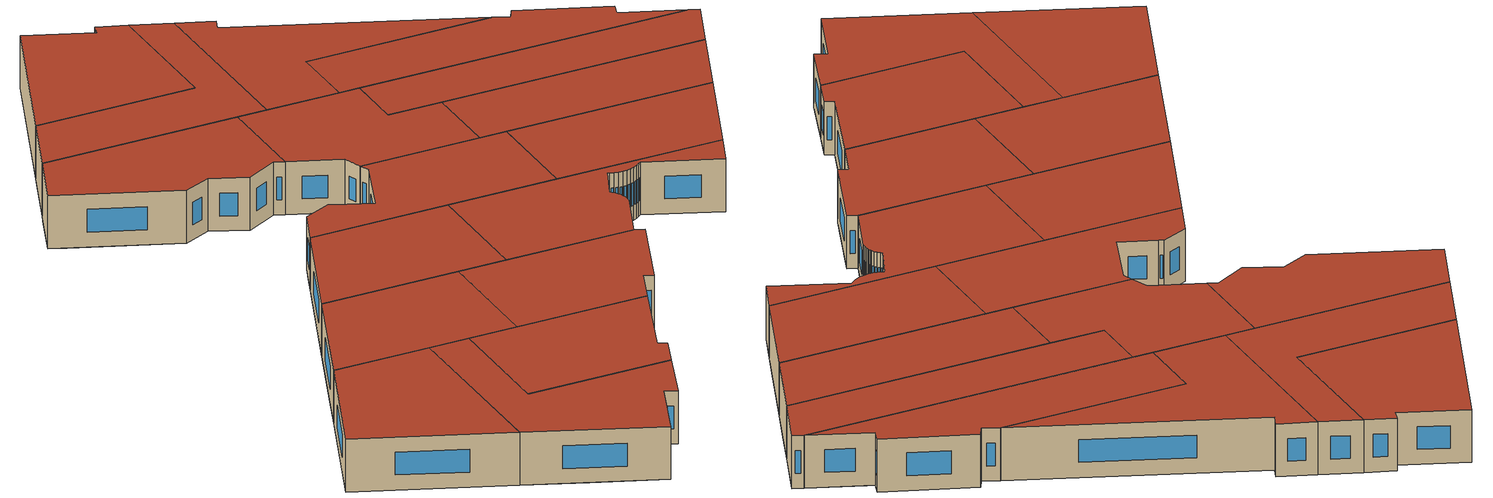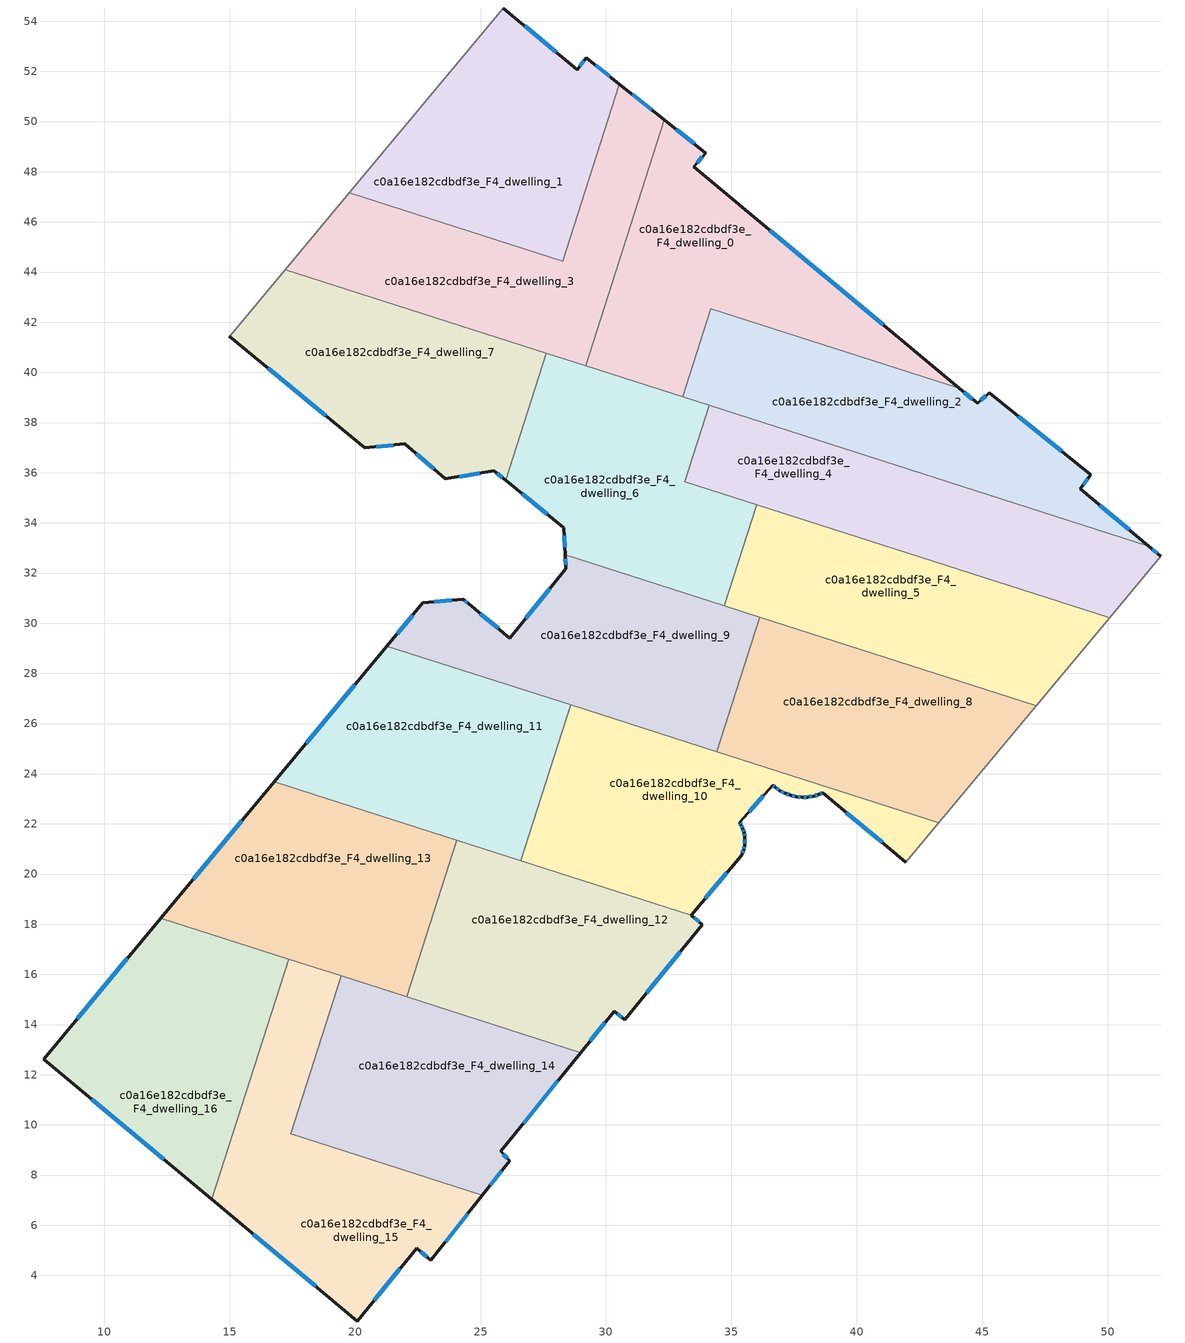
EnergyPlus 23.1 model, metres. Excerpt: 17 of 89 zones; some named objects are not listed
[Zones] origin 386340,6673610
c0a16e182cdbdf3e_F4_dwelling_0
 floor to c0a16e182cdbdf3e_F3_dwelling_0 (EU_floor_Construction): 33.98,48.74 33.51,48.2 42.38,40.8 30.38,43.98 32.33,50.07 z12
 floor to c0a16e182cdbdf3e_F3_dwelling_3 (EU_floor_Construction): 32.92,43.31 31.96,39.67 29.23,40.39 30.38,43.98 z12
 floor to c0a16e182cdbdf3e_F3_dwelling_2 (EU_floor_Construction): 42.38,40.8 44.08,39.38 34.19,42.54 33.06,39.02 32.73,39.13 33.78,43.08 z12
 floor to c0a16e182cdbdf3e_F3_dwelling_5 (EU_floor_Construction): 33.78,43.08 32.73,39.13 29.19,40.26 29.23,40.39 31.96,39.67 32.92,43.31 z12
 wall outside (EU_wall_Construction): 44.08,39.38 33.51,48.2 33.98,48.74 32.33,50.07 z12:15
 wall to c0a16e182cdbdf3e_F4_dwelling_2 (EU_wall_Construction): 33.06,39.02 34.19,42.54 44.08,39.38 z12:15
 wall to c0a16e182cdbdf3e_F4_dwelling_3 (EU_wall_Construction): 32.33,50.07 29.19,40.26 z12:15
 wall to c0a16e182cdbdf3e_F4_dwelling_6 (EU_wall_Construction): 29.19,40.26 33.06,39.02 z12:15
 window (EU_Window_Construction): 41.06,41.9 36.53,45.67 / 33.51,49.12 32.8,49.69 / 33.64,48.35 33.85,48.59 z12.86:14.14
 roof outside (EU_roof_Construction): 44.08,39.38 33.51,48.2 33.98,48.74 32.33,50.07 29.19,40.26 33.06,39.02 34.19,42.54 z15
c0a16e182cdbdf3e_F4_dwelling_1
 floor to c0a16e182cdbdf3e_F3_dwelling_1 (EU_floor_Construction): 29.21,52.55 29.88,52.02 27.92,44.63 26.41,45.03 19.77,47.16 25.91,54.53 28.86,52.07 z12
 floor to c0a16e182cdbdf3e_F3_dwelling_3 (EU_floor_Construction): 28.31,44.53 28.28,44.43 26.41,45.03 z12
 floor to c0a16e182cdbdf3e_F3_dwelling_0 (EU_floor_Construction): 30.54,51.5 28.31,44.53 27.92,44.63 29.88,52.02 z12
 wall outside (EU_wall_Construction): 30.54,51.5 29.21,52.55 28.86,52.07 25.91,54.53 z12:15
 wall to c0a16e182cdbdf3e_F4_dwelling_3 (EU_wall_Construction): 19.77,47.16 28.28,44.43 30.54,51.5 z12:15
 wall adiabatic (EU_wall_Construction): 25.91,54.53 19.77,47.16 z12:15
 window (EU_Window_Construction): 28.02,52.77 26.76,53.82 / 29.11,52.41 28.96,52.21 / 30.16,51.8 29.59,52.25 z12.86:14.14
 roof outside (EU_roof_Construction): 28.28,44.43 30.54,51.5 29.21,52.55 28.86,52.07 25.91,54.53 19.77,47.16 z15
c0a16e182cdbdf3e_F4_dwelling_10
 floor to c0a16e182cdbdf3e_F3_dwelling_10 (EU_floor_Construction): 43.26,22.05 41.95,20.47 38.65,23.24 38.5,23.17 38.28,23.11 38.05,23.07 37.89,23.06 37.82,23.06 37.6,23.08 37.58,23.08 37.36,23.13 37.14,23.21 36.94,23.32 36.75,23.46 36.65,23.54 35.33,22.06 35.38,21.97 35.46,21.81 35.51,21.64 35.53,21.48 35.54,21.4 35.54,21.3 35.53,21.21 35.52,21.13 35.48,20.97 35.42,20.8 35.39,20.73 35.27,20.59 29.11,22.22 30.18,26.24 z12
 floor to c0a16e182cdbdf3e_F3_dwelling_12 (EU_floor_Construction): 35.27,20.59 33.4,18.36 26.61,20.53 27.3,22.7 z12
 floor to c0a16e182cdbdf3e_F3_dwelling_11 (EU_floor_Construction): 30.18,26.24 29.11,22.22 27.3,22.7 28.6,26.74 z12
 wall outside (EU_wall_Construction): 33.4,18.35 35.39,20.73 35.42,20.8 35.48,20.97 35.52,21.13 35.53,21.21 35.54,21.3 35.54,21.4 35.53,21.48 35.51,21.64 35.46,21.81 35.38,21.97 35.33,22.06 36.65,23.54 36.75,23.46 36.94,23.32 37.14,23.21 37.36,23.13 37.58,23.08 37.6,23.08 37.82,23.06 38.05,23.07 38.28,23.11 38.5,23.17 38.65,23.24 41.95,20.47 z12:15
 wall to c0a16e182cdbdf3e_F4_dwelling_11 (EU_wall_Construction): 28.6,26.74 26.61,20.53 z12:15
 wall adiabatic (EU_wall_Construction): 41.95,20.47 43.26,22.05 z12:15
 wall to c0a16e182cdbdf3e_F4_dwelling_12 (EU_wall_Construction): 26.61,20.53 33.4,18.35 z12:15
 wall to c0a16e182cdbdf3e_F4_dwelling_8 (EU_wall_Construction): 43.26,22.05 34.42,24.88 z12:15
 wall to c0a16e182cdbdf3e_F4_dwelling_9 (EU_wall_Construction): 34.42,24.88 28.6,26.74 z12:15
 window (EU_Window_Construction): 39.59,22.45 41.01,21.26 / 38.54,23.19 38.6,23.22 / 38.34,23.12 38.43,23.15 / 38.11,23.08 38.21,23.09 / 37.88,23.06 37.98,23.06 / 37.66,23.07 37.75,23.06 / 37.42,23.12 37.52,23.1 / 37.2,23.19 37.3,23.16 / 36.99,23.29 37.08,23.25 / 36.8,23.42 36.88,23.36 / 36.68,23.52 36.72,23.48 / 35.71,22.48 36.27,23.12 / 35.37,21.99 35.35,22.03 / 35.43,21.85 35.4,21.92 / 35.49,21.69 35.47,21.76 / 35.53,21.52 35.51,21.6 / 35.54,21.33 35.54,21.37 / 35.53,21.24 35.54,21.28 / 35.5,21.01 35.51,21.09 / 35.44,20.85 35.47,20.92 / 33.97,19.03 34.82,20.05 z12.86:14.14
 roof outside (EU_roof_Construction): 41.95,20.47 43.26,22.05 28.6,26.74 26.61,20.53 33.4,18.35 35.39,20.73 35.42,20.8 35.48,20.97 35.52,21.13 35.53,21.21 35.54,21.3 35.54,21.4 35.53,21.48 35.51,21.64 35.46,21.81 35.38,21.97 35.33,22.06 36.65,23.54 36.75,23.46 36.94,23.32 37.14,23.21 37.36,23.13 37.58,23.08 37.6,23.08 37.82,23.06 38.05,23.07 38.28,23.11 38.5,23.17 38.65,23.24 z15
c0a16e182cdbdf3e_F4_dwelling_11
 floor to c0a16e182cdbdf3e_F3_dwelling_11 (EU_floor_Construction): 28.6,26.74 27.3,22.7 18.01,25.16 21.27,29.09 z12
 floor to c0a16e182cdbdf3e_F3_dwelling_13 (EU_floor_Construction): 25.44,23.19 24.88,21.08 16.77,23.68 18.01,25.16 z12
 floor to c0a16e182cdbdf3e_F3_dwelling_12 (EU_floor_Construction): 27.3,22.7 26.61,20.53 24.88,21.08 25.44,23.19 z12
 wall outside (EU_wall_Construction): 21.27,29.09 16.77,23.68 z12:15
 wall to c0a16e182cdbdf3e_F4_dwelling_9 (EU_wall_Construction): 28.6,26.74 21.27,29.09 z12:15
 wall to c0a16e182cdbdf3e_F4_dwelling_13 (EU_wall_Construction): 16.77,23.68 24.05,21.35 z12:15
 wall to c0a16e182cdbdf3e_F4_dwelling_12 (EU_wall_Construction): 24.05,21.35 26.61,20.53 z12:15
 window (EU_Window_Construction): 19.98,27.54 18.06,25.22 z12.86:14.14
 roof outside (EU_roof_Construction): 26.61,20.53 28.6,26.74 21.27,29.09 16.77,23.68 z15
c0a16e182cdbdf3e_F4_dwelling_12
 floor to c0a16e182cdbdf3e_F3_dwelling_12 (EU_floor_Construction): 33.4,18.35 33.84,17.99 31.61,15.25 23.88,17.3 24.88,21.08 z12
 floor to c0a16e182cdbdf3e_F3_dwelling_14 (EU_floor_Construction): 31.61,15.25 30.75,14.19 30.33,14.54 28.99,12.88 22.06,15.1 22.85,17.57 z12
 floor to c0a16e182cdbdf3e_F3_dwelling_13 (EU_floor_Construction): 24.88,21.08 23.88,17.3 22.85,17.57 24.05,21.35 z12
 wall outside (EU_wall_Construction): 28.99,12.88 30.33,14.54 30.75,14.19 33.84,17.99 33.4,18.35 z12:15
 wall to c0a16e182cdbdf3e_F4_dwelling_13 (EU_wall_Construction): 24.05,21.35 22.05,15.1 z12:15
 wall to c0a16e182cdbdf3e_F4_dwelling_14 (EU_wall_Construction): 22.05,15.1 28.99,12.88 z12:15
 window (EU_Window_Construction): 33.72,18.09 33.53,18.25 / 31.63,15.28 32.96,16.9 / 30.45,14.44 30.63,14.29 / 29.37,13.36 29.95,14.06 z12.86:14.14
 roof outside (EU_roof_Construction): 30.75,14.19 33.84,17.99 33.4,18.35 24.05,21.35 22.05,15.1 28.99,12.88 30.33,14.54 z15
c0a16e182cdbdf3e_F4_dwelling_13
 floor adiabatic (EU_floor_Construction): 24.05,21.35 22.85,17.57 13.71,19.99 16.77,23.68 z12
 floor to c0a16e182cdbdf3e_F3_dwelling_15 (EU_floor_Construction): 21.07,18.04 20.43,15.62 12.25,18.24 13.71,19.99 z12
 floor to c0a16e182cdbdf3e_F3_dwelling_14 (EU_floor_Construction): 22.85,17.57 22.06,15.1 20.43,15.62 21.07,18.04 z12
 wall outside (EU_wall_Construction): 16.77,23.68 12.25,18.24 z12:15
 wall to c0a16e182cdbdf3e_F4_dwelling_16 (EU_wall_Construction): 12.25,18.24 17.35,16.61 z12:15
 wall to c0a16e182cdbdf3e_F4_dwelling_15 (EU_wall_Construction): 17.35,16.61 19.45,15.94 z12:15
 wall to c0a16e182cdbdf3e_F4_dwelling_14 (EU_wall_Construction): 19.45,15.94 22.06,15.1 z12:15
 window (EU_Window_Construction): 15.48,22.12 13.54,19.79 z12.86:14.14
 roof outside (EU_roof_Construction): 22.05,15.1 24.05,21.35 16.77,23.68 12.25,18.24 z15
c0a16e182cdbdf3e_F4_dwelling_14
 floor to c0a16e182cdbdf3e_F3_dwelling_14 (EU_floor_Construction): 28.99,12.88 26.8,10.17 19.49,12.1 20.43,15.62 z12
 floor to c0a16e182cdbdf3e_F3_dwelling_16 (EU_floor_Construction): 26.8,10.17 25.81,8.95 26.16,8.57 25.07,7.19 18.2,9.39 18.96,12.25 z12
 floor to c0a16e182cdbdf3e_F3_dwelling_15 (EU_floor_Construction): 20.43,15.62 19.49,12.1 18.32,12.42 19.45,15.94 z12
 floor to c0a16e182cdbdf3e_F3_dwelling_17 (EU_floor_Construction): 18.96,12.25 18.2,9.39 17.43,9.64 18.32,12.42 z12
 wall outside (EU_wall_Construction): 25.07,7.19 26.16,8.57 25.81,8.95 28.99,12.88 z12:15
 wall to c0a16e182cdbdf3e_F4_dwelling_15 (EU_wall_Construction): 19.45,15.94 17.43,9.64 25.07,7.19 z12:15
 window (EU_Window_Construction): 26.72,10.07 28.08,11.76 / 26.06,8.68 25.91,8.84 / 25.38,7.59 25.85,8.17 z12.86:14.14
 roof outside (EU_roof_Construction): 26.16,8.57 25.81,8.95 28.99,12.88 19.45,15.94 17.43,9.64 25.07,7.19 z15
c0a16e182cdbdf3e_F4_dwelling_15
 floor to c0a16e182cdbdf3e_F3_dwelling_16 (EU_floor_Construction): 25.07,7.19 23.02,4.61 22.46,5.08 20.09,2.18 16.98,4.78 18.2,9.39 z12
 floor to c0a16e182cdbdf3e_F3_dwelling_15 (EU_floor_Construction): 19.45,15.94 18.32,12.42 16.18,12.98 17.34,16.61 z12
 floor to c0a16e182cdbdf3e_F3_dwelling_17 (EU_floor_Construction): 18.32,12.42 17.43,9.64 18.2,9.39 16.98,4.78 14.28,7.03 16.18,12.98 z12
 wall outside (EU_wall_Construction): 14.28,7.03 20.09,2.18 22.46,5.08 23.02,4.61 25.07,7.19 z12:15
 wall to c0a16e182cdbdf3e_F4_dwelling_16 (EU_wall_Construction): 17.34,16.61 14.28,7.03 z12:15
 window (EU_Window_Construction): 23.6,5.35 24.48,6.46 / 22.62,4.95 22.86,4.75 / 20.77,3.01 21.78,4.25 / 15.94,5.64 18.43,3.57 z12.86:14.14
 roof outside (EU_roof_Construction): 23.02,4.61 25.07,7.19 17.43,9.64 19.45,15.94 17.34,16.61 14.28,7.03 20.09,2.18 22.46,5.08 z15
c0a16e182cdbdf3e_F4_dwelling_16
 floor to c0a16e182cdbdf3e_F3_dwelling_15 (EU_floor_Construction): 17.34,16.61 16.18,12.98 9.38,14.79 12.25,18.24 z12
 floor to c0a16e182cdbdf3e_F3_dwelling_17 (EU_floor_Construction): 16.18,12.98 14.28,7.03 7.58,12.62 9.38,14.79 z12
 wall outside (EU_wall_Construction): 12.25,18.24 7.58,12.62 14.28,7.03 z12:15
 window (EU_Window_Construction): 9.49,11.02 12.36,8.63 / 10.92,16.63 8.91,14.22 z12.86:14.14
 roof outside (EU_roof_Construction): 14.28,7.03 17.34,16.61 12.25,18.24 7.58,12.62 z15
c0a16e182cdbdf3e_F4_dwelling_2
 floor to c0a16e182cdbdf3e_F3_dwelling_2 (EU_floor_Construction): 45.28,39.19 49.33,35.91 48.9,35.36 49.22,35.09 33.87,39.16 33.78,38.79 33.06,39.02 34.19,42.54 44.08,39.38 44.82,38.76 z12
 floor to c0a16e182cdbdf3e_F3_dwelling_4 (EU_floor_Construction): 49.22,35.09 51.64,33.07 35.43,38.26 35.55,38.71 z12
 floor to c0a16e182cdbdf3e_F3_dwelling_7 (EU_floor_Construction): 35.55,38.71 35.43,38.26 33.78,38.79 33.87,39.16 z12
 wall outside (EU_wall_Construction): 51.64,33.07 48.9,35.36 49.33,35.91 45.28,39.19 44.82,38.76 44.08,39.38 z12:15
 wall to c0a16e182cdbdf3e_F4_dwelling_4 (EU_wall_Construction): 34.12,38.68 51.64,33.07 z12:15
 wall to c0a16e182cdbdf3e_F4_dwelling_6 (EU_wall_Construction): 33.06,39.02 34.12,38.68 z12:15
 window (EU_Window_Construction): 48.17,36.85 46.43,38.25 / 49.02,35.52 49.2,35.75 / 50.86,33.72 49.68,34.7 / 44.61,38.94 44.29,39.2 / 45.15,39.07 44.95,38.88 z12.86:14.14
 roof outside (EU_roof_Construction): 51.64,33.07 48.9,35.36 49.33,35.91 45.28,39.19 44.82,38.76 44.08,39.38 34.19,42.54 33.06,39.02 z15
c0a16e182cdbdf3e_F4_dwelling_3
 floor to c0a16e182cdbdf3e_F3_dwelling_3 (EU_floor_Construction): 30.38,43.98 29.23,40.39 26.59,41.09 17.21,44.09 19.52,46.86 26.41,45.03 28.28,44.43 28.31,44.53 z12
 floor to c0a16e182cdbdf3e_F3_dwelling_0 (EU_floor_Construction): 32.33,50.07 30.38,43.98 28.31,44.53 30.54,51.5 z12
 floor to c0a16e182cdbdf3e_F3_dwelling_1 (EU_floor_Construction): 26.41,45.03 19.52,46.86 19.77,47.16 z12
 floor to c0a16e182cdbdf3e_F3_dwelling_5 (EU_floor_Construction): 29.23,40.39 29.19,40.26 26.6,41.09 z12
 wall outside (EU_wall_Construction): 32.33,50.07 30.54,51.5 z12:15
 wall adiabatic (EU_wall_Construction): 19.77,47.16 17.21,44.09 z12:15
 wall to c0a16e182cdbdf3e_F4_dwelling_7 (EU_wall_Construction): 17.21,44.09 27.62,40.76 z12:15
 wall to c0a16e182cdbdf3e_F4_dwelling_6 (EU_wall_Construction): 27.62,40.76 29.19,40.26 z12:15
 window (EU_Window_Construction): 31.82,50.47 31.05,51.09 z12.86:14.14
 roof outside (EU_roof_Construction): 29.19,40.26 32.33,50.07 30.54,51.5 28.28,44.43 19.77,47.16 17.21,44.09 z15
c0a16e182cdbdf3e_F4_dwelling_4
 floor to c0a16e182cdbdf3e_F3_dwelling_4 (EU_floor_Construction): 51.64,33.07 52.13,32.67 51.1,31.44 36.11,35.42 35.93,34.75 34.61,35.17 35.43,38.26 z12
 floor to c0a16e182cdbdf3e_F3_dwelling_6 (EU_floor_Construction): 51.1,31.44 50.08,30.22 36.01,34.72 35.93,34.75 36.11,35.42 z12
 floor to c0a16e182cdbdf3e_F3_dwelling_7 (EU_floor_Construction): 35.43,38.26 34.61,35.17 33.15,35.64 34.12,38.68 z12
 wall outside (EU_wall_Construction): 52.13,32.67 51.64,33.07 z12:15
 wall adiabatic (EU_wall_Construction): 50.08,30.22 52.13,32.67 z12:15
 wall to c0a16e182cdbdf3e_F4_dwelling_6 (EU_wall_Construction): 34.12,38.68 33.15,35.64 36.01,34.72 z12:15
 wall to c0a16e182cdbdf3e_F4_dwelling_5 (EU_wall_Construction): 36.01,34.72 50.08,30.22 z12:15
 window (EU_Window_Construction): 51.99,32.78 51.78,32.95 z12.86:14.14
 roof outside (EU_roof_Construction): 50.08,30.22 52.13,32.67 51.64,33.07 34.12,38.68 33.15,35.64 z15
c0a16e182cdbdf3e_F4_dwelling_5
 floor to c0a16e182cdbdf3e_F3_dwelling_6 (EU_floor_Construction): 50.08,30.22 48.42,28.23 35.14,31.75 35.51,33.18 36.01,34.72 z12
 floor to c0a16e182cdbdf3e_F3_dwelling_8 (EU_floor_Construction): 48.42,28.23 47.16,26.72 36.83,30.02 37.15,31.22 z12
 floor to c0a16e182cdbdf3e_F3_dwelling_4 (EU_floor_Construction): 35.51,33.18 35.14,31.75 35.06,31.77 z12
 floor to c0a16e182cdbdf3e_F3_dwelling_9 (EU_floor_Construction): 37.15,31.22 36.83,30.02 34.72,30.7 35.06,31.77 z12
 wall adiabatic (EU_wall_Construction): 47.16,26.72 50.08,30.22 z12:15
 wall to c0a16e182cdbdf3e_F4_dwelling_8 (EU_wall_Construction): 36.14,30.25 47.16,26.72 z12:15
 wall to c0a16e182cdbdf3e_F4_dwelling_6 (EU_wall_Construction): 36.01,34.72 34.72,30.7 z12:15
 wall to c0a16e182cdbdf3e_F4_dwelling_9 (EU_wall_Construction): 34.72,30.7 36.14,30.25 z12:15
 roof outside (EU_roof_Construction): 47.16,26.72 50.08,30.22 36.01,34.72 34.72,30.7 z15
c0a16e182cdbdf3e_F4_dwelling_6
 floor to c0a16e182cdbdf3e_F3_dwelling_7 (EU_floor_Construction): 34.12,38.68 33.15,35.64 34.61,35.17 33.8,32.11 28.33,33.55 28.32,33.79 26,35.7 26.71,37.91 33.09,36.22 33.78,38.79 z12
 floor to c0a16e182cdbdf3e_F3_dwelling_4 (EU_floor_Construction): 35.93,34.75 35.52,33.18 35.06,31.77 33.8,32.11 34.61,35.17 z12
 floor to c0a16e182cdbdf3e_F3_dwelling_5 (EU_floor_Construction): 32.73,39.13 32.03,36.5 26.71,37.91 27.62,40.76 z12
 floor to c0a16e182cdbdf3e_F3_dwelling_6 (EU_floor_Construction): 36.01,34.72 35.52,33.18 35.93,34.75 z12
 floor to c0a16e182cdbdf3e_F3_dwelling_2 (EU_floor_Construction): 33.78,38.79 33.09,36.22 32.03,36.5 32.73,39.13 33.06,39.02 z12
 floor adiabatic (EU_floor_Construction): 35.06,31.77 34.72,30.7 28.37,32.73 28.33,33.55 z12
 wall outside (EU_wall_Construction): 26,35.7 28.32,33.79 28.37,32.73 z12:15
 wall to c0a16e182cdbdf3e_F4_dwelling_7 (EU_wall_Construction): 27.62,40.76 26,35.7 z12:15
 wall to c0a16e182cdbdf3e_F4_dwelling_9 (EU_wall_Construction): 28.37,32.73 34.72,30.7 z12:15
 window (EU_Window_Construction): 28.33,33.49 28.35,33.04 / 26.66,35.15 27.66,34.34 z12.86:14.14
 roof outside (EU_roof_Construction): 34.72,30.7 36.01,34.72 33.15,35.64 34.12,38.68 27.62,40.76 26,35.7 28.32,33.79 28.37,32.73 z15
c0a16e182cdbdf3e_F4_dwelling_7
 floor to c0a16e182cdbdf3e_F3_dwelling_5 (EU_floor_Construction): 26.6,41.09 27.62,40.76 26.71,37.91 15.74,40.82 14.99,41.44 15,41.45 16.85,43.67 z12
 floor to c0a16e182cdbdf3e_F3_dwelling_3 (EU_floor_Construction): 26.59,41.09 16.85,43.67 17.21,44.09 z12
 floor to c0a16e182cdbdf3e_F3_dwelling_7 (EU_floor_Construction): 26.71,37.91 26,35.7 25.53,36.08 23.59,35.75 21.98,37.15 20.38,36.99 15.74,40.82 z12
 wall outside (EU_wall_Construction): 14.99,41.44 20.38,36.99 21.98,37.15 23.59,35.75 25.53,36.08 26,35.7 z12:15
 wall adiabatic (EU_wall_Construction): 17.21,44.09 15,41.45 14.99,41.44 z12:15
 window (EU_Window_Construction): 25.67,35.97 25.87,35.81 / 24.15,35.84 24.98,35.99 / 22.44,36.75 23.13,36.15 / 20.84,37.04 21.52,37.1 / 16.53,40.17 18.84,38.26 z12.86:14.14
 roof outside (EU_roof_Construction): 26,35.7 27.62,40.76 17.21,44.09 15,41.45 14.99,41.44 20.38,36.99 21.98,37.15 23.59,35.75 25.53,36.08 z15
c0a16e182cdbdf3e_F4_dwelling_8
 floor to c0a16e182cdbdf3e_F3_dwelling_8 (EU_floor_Construction): 47.16,26.72 44.65,23.71 35.78,26.07 36.83,30.02 z12
 floor to c0a16e182cdbdf3e_F3_dwelling_10 (EU_floor_Construction): 44.65,23.71 43.26,22.05 34.42,24.88 34.88,26.31 z12
 floor to c0a16e182cdbdf3e_F3_dwelling_9 (EU_floor_Construction): 36.83,30.02 35.78,26.07 34.88,26.31 36.14,30.25 z12
 wall to c0a16e182cdbdf3e_F4_dwelling_9 (EU_wall_Construction): 36.14,30.25 34.42,24.88 z12:15
 wall adiabatic (EU_wall_Construction): 43.26,22.05 47.16,26.72 z12:15
 roof outside (EU_roof_Construction): 43.26,22.05 47.16,26.72 36.14,30.25 34.42,24.88 z15
c0a16e182cdbdf3e_F4_dwelling_9
 floor to c0a16e182cdbdf3e_F3_dwelling_9 (EU_floor_Construction): 36.14,30.25 34.88,26.31 21.83,29.76 22.7,30.81 24.32,30.95 26.17,29.4 28.4,32.17 28.37,32.73 z12
 floor to c0a16e182cdbdf3e_F3_dwelling_11 (EU_floor_Construction): 30.5,27.46 30.18,26.24 21.27,29.09 21.83,29.76 z12
 floor to c0a16e182cdbdf3e_F3_dwelling_10 (EU_floor_Construction): 34.88,26.31 34.42,24.88 30.18,26.24 30.5,27.46 z12
 wall outside (EU_wall_Construction): 28.37,32.73 28.4,32.17 26.17,29.4 24.53,30.77 24.32,30.95 22.7,30.81 21.27,29.09 z12:15
 window (EU_Window_Construction): 28.38,32.57 28.39,32.33 / 22.29,30.32 21.68,29.58 / 23.85,30.91 23.16,30.85 / 24.47,30.82 24.38,30.9 / 25.7,29.79 25,30.38 / 27.76,31.38 26.81,30.19 z12.86:14.14
 roof outside (EU_roof_Construction): 34.42,24.88 36.14,30.25 28.37,32.73 28.4,32.17 26.17,29.4 24.53,30.77 24.32,30.95 22.7,30.81 21.27,29.09 z15
[Building]
EU S2 Campaign: North Axis=0; Terrain=City; Solar Distribution=FullExterior
[Site:Location]
Helsinki-Vantaa.AP: Latitude=60.317; Longitude=24.963; Time Zone=2; Elevation=54.6
[SizingPeriod:WeatherFileDays]
AnnualSizingPeriod: Begin Month=1; Begin Day of Month=1; End Month=12; End Day of Month=31; Day of Week for Start Day=Monday; Use Weather File Daylight Saving Period=No; Use Weather File Rain and Snow Indicators=No
[MATERIAL]
EU_InternalMass_Material: Roughness=MediumRough; Thickness=0.1; Conductivity=1; Density=1800; Specific Heat=900; Thermal Absorptance=0.9; Solar Absorptance=0.7; Visible Absorptance=0.7
[MATERIAL:NOMASS] Roughness=MediumRough; Thermal Absorptance=0.9; Solar Absorptance=0.7; Visible Absorptance=0.7
Name | Thermal Resistance
EU_wall_NoMass | 1.10183
EU_roof_NoMass; EU_floor_NoMass | 1.70606
[WINDOWMATERIAL:SIMPLEGLAZINGSYSTEM]
EU_Window_SimpleGlazing: UFactor=3.11035; Solar Heat Gain Coefficient=0.8; Visible Transmittance=0.8
[CONSTRUCTION]
EU_wall_Construction: EU_wall_NoMass
EU_roof_Construction: EU_roof_NoMass
EU_floor_Construction: EU_floor_NoMass
EU_Window_Construction: EU_Window_SimpleGlazing
EU_InternalMass_Construction: EU_InternalMass_Material
[ZONE] Type=1; Multiplier=1; Ceiling Height=autocalculate; Floor Area=autocalculate; Part of Total Floor Area=Yes
Name | Volume
c0a16e182cdbdf3e_F4_dwelling_0; c0a16e182cdbdf3e_F4_dwelling_12 | 176.351
c0a16e182cdbdf3e_F4_dwelling_1 | 176.279
c0a16e182cdbdf3e_F4_dwelling_10 | 176.361
c0a16e182cdbdf3e_F4_dwelling_11 | 176.383
c0a16e182cdbdf3e_F4_dwelling_13 | 176.365
c0a16e182cdbdf3e_F4_dwelling_14 | 176.348
c0a16e182cdbdf3e_F4_dwelling_15 | 176.336
c0a16e182cdbdf3e_F4_dwelling_16 | 176.341
c0a16e182cdbdf3e_F4_dwelling_2 | 176.421
c0a16e182cdbdf3e_F4_dwelling_3 | 176.353
c0a16e182cdbdf3e_F4_dwelling_4 | 176.362
c0a16e182cdbdf3e_F4_dwelling_5 | 176.355
c0a16e182cdbdf3e_F4_dwelling_6 | 176.366
c0a16e182cdbdf3e_F4_dwelling_7 | 176.334
c0a16e182cdbdf3e_F4_dwelling_8 | 176.376
c0a16e182cdbdf3e_F4_dwelling_9 | 176.357
[INTERNALMASS] Construction=EU_InternalMass_Construction
Name | Zone or ZoneList | Surface Area
c0a16e182cdbdf3e_F4_dwelling_0_EU_InternalMass | c0a16e182cdbdf3e_F4_dwelling_0 | 58.7888
c0a16e182cdbdf3e_F4_dwelling_1_EU_InternalMass | c0a16e182cdbdf3e_F4_dwelling_1 | 58.7631
c0a16e182cdbdf3e_F4_dwelling_2_EU_InternalMass | c0a16e182cdbdf3e_F4_dwelling_2 | 58.8064
c0a16e182cdbdf3e_F4_dwelling_3_EU_InternalMass | c0a16e182cdbdf3e_F4_dwelling_3 | 58.7857
c0a16e182cdbdf3e_F4_dwelling_4_EU_InternalMass | c0a16e182cdbdf3e_F4_dwelling_4 | 58.7883
c0a16e182cdbdf3e_F4_dwelling_5_EU_InternalMass | c0a16e182cdbdf3e_F4_dwelling_5 | 58.7846
c0a16e182cdbdf3e_F4_dwelling_6_EU_InternalMass | c0a16e182cdbdf3e_F4_dwelling_6 | 58.7882
c0a16e182cdbdf3e_F4_dwelling_7_EU_InternalMass | c0a16e182cdbdf3e_F4_dwelling_7 | 58.7777
c0a16e182cdbdf3e_F4_dwelling_8_EU_InternalMass | c0a16e182cdbdf3e_F4_dwelling_8 | 58.7902
c0a16e182cdbdf3e_F4_dwelling_9_EU_InternalMass | c0a16e182cdbdf3e_F4_dwelling_9 | 58.786
c0a16e182cdbdf3e_F4_dwelling_10_EU_InternalMass | c0a16e182cdbdf3e_F4_dwelling_10 | 58.7818
c0a16e182cdbdf3e_F4_dwelling_11_EU_InternalMass | c0a16e182cdbdf3e_F4_dwelling_11 | 58.7948
c0a16e182cdbdf3e_F4_dwelling_12_EU_InternalMass | c0a16e182cdbdf3e_F4_dwelling_12 | 58.7845
c0a16e182cdbdf3e_F4_dwelling_13_EU_InternalMass | c0a16e182cdbdf3e_F4_dwelling_13 | 58.7897
c0a16e182cdbdf3e_F4_dwelling_14_EU_InternalMass | c0a16e182cdbdf3e_F4_dwelling_14 | 58.7836
c0a16e182cdbdf3e_F4_dwelling_15_EU_InternalMass | c0a16e182cdbdf3e_F4_dwelling_15 | 58.7785
c0a16e182cdbdf3e_F4_dwelling_16_EU_InternalMass | c0a16e182cdbdf3e_F4_dwelling_16 | 58.7815
[OTHEREQUIPMENT] Fuel Type=Electricity; Design Level Calculation Method=Watts/Area; Power per Zone Floor Area=1; Fraction Latent=0; Fraction Radiant=0; Fraction Lost=0; Carbon Dioxide Generation Rate=0; EndUse Subcategory=EU_Step8_InternalGains
Name | Zone or ZoneList or Space or SpaceList | Schedule
EU_Step8_InternalGain_c0a16e182cdbdf3e_F4_dwelling_0_f000 | c0a16e182cdbdf3e_F4_dwelling_0 | EU_Step8_GainSchedule_c0a16e182cdbdf3e_F4_dwelling_0_f000
EU_Step8_InternalGain_c0a16e182cdbdf3e_F4_dwelling_1_f000 | c0a16e182cdbdf3e_F4_dwelling_1 | EU_Step8_GainSchedule_c0a16e182cdbdf3e_F4_dwelling_1_f000
EU_Step8_InternalGain_c0a16e182cdbdf3e_F4_dwelling_2_f000 | c0a16e182cdbdf3e_F4_dwelling_2 | EU_Step8_GainSchedule_c0a16e182cdbdf3e_F4_dwelling_2_f000
EU_Step8_InternalGain_c0a16e182cdbdf3e_F4_dwelling_3_f000 | c0a16e182cdbdf3e_F4_dwelling_3 | EU_Step8_GainSchedule_c0a16e182cdbdf3e_F4_dwelling_3_f000
EU_Step8_InternalGain_c0a16e182cdbdf3e_F4_dwelling_4_f000 | c0a16e182cdbdf3e_F4_dwelling_4 | EU_Step8_GainSchedule_c0a16e182cdbdf3e_F4_dwelling_4_f000
EU_Step8_InternalGain_c0a16e182cdbdf3e_F4_dwelling_5_f000 | c0a16e182cdbdf3e_F4_dwelling_5 | EU_Step8_GainSchedule_c0a16e182cdbdf3e_F4_dwelling_5_f000
EU_Step8_InternalGain_c0a16e182cdbdf3e_F4_dwelling_6_f000 | c0a16e182cdbdf3e_F4_dwelling_6 | EU_Step8_GainSchedule_c0a16e182cdbdf3e_F4_dwelling_6_f000
EU_Step8_InternalGain_c0a16e182cdbdf3e_F4_dwelling_7_f000 | c0a16e182cdbdf3e_F4_dwelling_7 | EU_Step8_GainSchedule_c0a16e182cdbdf3e_F4_dwelling_7_f000
EU_Step8_InternalGain_c0a16e182cdbdf3e_F4_dwelling_8_f000 | c0a16e182cdbdf3e_F4_dwelling_8 | EU_Step8_GainSchedule_c0a16e182cdbdf3e_F4_dwelling_8_f000
EU_Step8_InternalGain_c0a16e182cdbdf3e_F4_dwelling_9_f000 | c0a16e182cdbdf3e_F4_dwelling_9 | EU_Step8_GainSchedule_c0a16e182cdbdf3e_F4_dwelling_9_f000
EU_Step8_InternalGain_c0a16e182cdbdf3e_F4_dwelling_10_f000 | c0a16e182cdbdf3e_F4_dwelling_10 | EU_Step8_GainSchedule_c0a16e182cdbdf3e_F4_dwelling_10_f000
EU_Step8_InternalGain_c0a16e182cdbdf3e_F4_dwelling_11_f000 | c0a16e182cdbdf3e_F4_dwelling_11 | EU_Step8_GainSchedule_c0a16e182cdbdf3e_F4_dwelling_11_f000
EU_Step8_InternalGain_c0a16e182cdbdf3e_F4_dwelling_12_f000 | c0a16e182cdbdf3e_F4_dwelling_12 | EU_Step8_GainSchedule_c0a16e182cdbdf3e_F4_dwelling_12_f000
EU_Step8_InternalGain_c0a16e182cdbdf3e_F4_dwelling_13_f000 | c0a16e182cdbdf3e_F4_dwelling_13 | EU_Step8_GainSchedule_c0a16e182cdbdf3e_F4_dwelling_13_f000
EU_Step8_InternalGain_c0a16e182cdbdf3e_F4_dwelling_14_f000 | c0a16e182cdbdf3e_F4_dwelling_14 | EU_Step8_GainSchedule_c0a16e182cdbdf3e_F4_dwelling_14_f000
EU_Step8_InternalGain_c0a16e182cdbdf3e_F4_dwelling_15_f000 | c0a16e182cdbdf3e_F4_dwelling_15 | EU_Step8_GainSchedule_c0a16e182cdbdf3e_F4_dwelling_15_f000
EU_Step8_InternalGain_c0a16e182cdbdf3e_F4_dwelling_16_f000 | c0a16e182cdbdf3e_F4_dwelling_16 | EU_Step8_GainSchedule_c0a16e182cdbdf3e_F4_dwelling_16_f000
[ZONEVENTILATION:DESIGNFLOWRATE] Schedule=EU_AlwaysOn; Design Flow Rate Calculation Method=AirChanges/Hour; Air Changes per Hour=0.756316; Ventilation Type=Natural; Fan Pressure Rise=0; Fan Total Efficiency=1; Constant Term Coefficient=1; Temperature Term Coefficient=0; Velocity Term Coefficient=0; Velocity Squared Term Coefficient=0; Minimum Indoor Temperature=-100; Maximum Indoor Temperature=100; Delta Temperature=-100; Minimum Outdoor Temperature=-100; Maximum Outdoor Temperature=100; Maximum Wind Speed=40
Name | Zone or ZoneList or Space or SpaceList
EU_ConstantAir_c0a16e182cdbdf3e_F4_dwelling_0 | c0a16e182cdbdf3e_F4_dwelling_0
EU_ConstantAir_c0a16e182cdbdf3e_F4_dwelling_1 | c0a16e182cdbdf3e_F4_dwelling_1
EU_ConstantAir_c0a16e182cdbdf3e_F4_dwelling_2 | c0a16e182cdbdf3e_F4_dwelling_2
EU_ConstantAir_c0a16e182cdbdf3e_F4_dwelling_3 | c0a16e182cdbdf3e_F4_dwelling_3
EU_ConstantAir_c0a16e182cdbdf3e_F4_dwelling_4 | c0a16e182cdbdf3e_F4_dwelling_4
EU_ConstantAir_c0a16e182cdbdf3e_F4_dwelling_5 | c0a16e182cdbdf3e_F4_dwelling_5
EU_ConstantAir_c0a16e182cdbdf3e_F4_dwelling_6 | c0a16e182cdbdf3e_F4_dwelling_6
EU_ConstantAir_c0a16e182cdbdf3e_F4_dwelling_7 | c0a16e182cdbdf3e_F4_dwelling_7
EU_ConstantAir_c0a16e182cdbdf3e_F4_dwelling_8 | c0a16e182cdbdf3e_F4_dwelling_8
EU_ConstantAir_c0a16e182cdbdf3e_F4_dwelling_9 | c0a16e182cdbdf3e_F4_dwelling_9
EU_ConstantAir_c0a16e182cdbdf3e_F4_dwelling_10 | c0a16e182cdbdf3e_F4_dwelling_10
EU_ConstantAir_c0a16e182cdbdf3e_F4_dwelling_11 | c0a16e182cdbdf3e_F4_dwelling_11
EU_ConstantAir_c0a16e182cdbdf3e_F4_dwelling_12 | c0a16e182cdbdf3e_F4_dwelling_12
EU_ConstantAir_c0a16e182cdbdf3e_F4_dwelling_13 | c0a16e182cdbdf3e_F4_dwelling_13
EU_ConstantAir_c0a16e182cdbdf3e_F4_dwelling_14 | c0a16e182cdbdf3e_F4_dwelling_14
EU_ConstantAir_c0a16e182cdbdf3e_F4_dwelling_15 | c0a16e182cdbdf3e_F4_dwelling_15
EU_ConstantAir_c0a16e182cdbdf3e_F4_dwelling_16 | c0a16e182cdbdf3e_F4_dwelling_16
[HVACTEMPLATE:ZONE:IDEALLOADSAIRSYSTEM] System Availability Schedule=EU_AlwaysOn; Maximum Heating Supply Air Temperature=50; Minimum Cooling Supply Air Temperature=13; Maximum Heating Supply Air Humidity Ratio=0.0156; Minimum Cooling Supply Air Humidity Ratio=0.0077; Heating Limit=NoLimit; Cooling Limit=NoLimit; Heating Availability Schedule=EU_AlwaysOn; Cooling Availability Schedule=EU_CoolingOff; Dehumidification Control Type=ConstantSensibleHeatRatio; Cooling Sensible Heat Ratio=0.7; Dehumidification Setpoint=60; Humidification Control Type=None; Humidification Setpoint=30; Outdoor Air Method=None; Outdoor Air Flow Rate per Person=0.00944; Outdoor Air Flow Rate per Zone Floor Area=0; Outdoor Air Flow Rate per Zone=0; Demand Controlled Ventilation Type=None; Outdoor Air Economizer Type=NoEconomizer; Heat Recovery Type=None; Sensible Heat Recovery Effectiveness=0.7; Latent Heat Recovery Effectiveness=0.65
Name | Template Thermostat
c0a16e182cdbdf3e_F4_dwelling_0 | EU_HeatOnly_c0a16e182cdbdf3e_F4_dwelling_0
c0a16e182cdbdf3e_F4_dwelling_1 | EU_HeatOnly_c0a16e182cdbdf3e_F4_dwelling_1
c0a16e182cdbdf3e_F4_dwelling_2 | EU_HeatOnly_c0a16e182cdbdf3e_F4_dwelling_2
c0a16e182cdbdf3e_F4_dwelling_3 | EU_HeatOnly_c0a16e182cdbdf3e_F4_dwelling_3
c0a16e182cdbdf3e_F4_dwelling_4 | EU_HeatOnly_c0a16e182cdbdf3e_F4_dwelling_4
c0a16e182cdbdf3e_F4_dwelling_5 | EU_HeatOnly_c0a16e182cdbdf3e_F4_dwelling_5
c0a16e182cdbdf3e_F4_dwelling_6 | EU_HeatOnly_c0a16e182cdbdf3e_F4_dwelling_6
c0a16e182cdbdf3e_F4_dwelling_7 | EU_HeatOnly_c0a16e182cdbdf3e_F4_dwelling_7
c0a16e182cdbdf3e_F4_dwelling_8 | EU_HeatOnly_c0a16e182cdbdf3e_F4_dwelling_8
c0a16e182cdbdf3e_F4_dwelling_9 | EU_HeatOnly_c0a16e182cdbdf3e_F4_dwelling_9
c0a16e182cdbdf3e_F4_dwelling_10 | EU_HeatOnly_c0a16e182cdbdf3e_F4_dwelling_10
c0a16e182cdbdf3e_F4_dwelling_11 | EU_HeatOnly_c0a16e182cdbdf3e_F4_dwelling_11
c0a16e182cdbdf3e_F4_dwelling_12 | EU_HeatOnly_c0a16e182cdbdf3e_F4_dwelling_12
c0a16e182cdbdf3e_F4_dwelling_13 | EU_HeatOnly_c0a16e182cdbdf3e_F4_dwelling_13
c0a16e182cdbdf3e_F4_dwelling_14 | EU_HeatOnly_c0a16e182cdbdf3e_F4_dwelling_14
c0a16e182cdbdf3e_F4_dwelling_15 | EU_HeatOnly_c0a16e182cdbdf3e_F4_dwelling_15
c0a16e182cdbdf3e_F4_dwelling_16 | EU_HeatOnly_c0a16e182cdbdf3e_F4_dwelling_16
[SIZING:ZONE] Zone Cooling Design Supply Air Temperature Input Method=SupplyAirTemperature; Zone Cooling Design Supply Air Temperature=13; Zone Heating Design Supply Air Temperature Input Method=SupplyAirTemperature; Zone Heating Design Supply Air Temperature=50; Zone Cooling Design Supply Air Humidity Ratio=0.008; Zone Heating Design Supply Air Humidity Ratio=0.008; Cooling Design Air Flow Method=DesignDay; Cooling Design Air Flow Rate=0; Cooling Minimum Air Flow per Zone Floor Area=0.000762; Cooling Minimum Air Flow=0; Cooling Minimum Air Flow Fraction=0.2; Heating Design Air Flow Method=DesignDay; Heating Design Air Flow Rate=0; Heating Maximum Air Flow per Zone Floor Area=0.002032; Heating Maximum Air Flow=0.141576; Heating Maximum Air Flow Fraction=0.3; Account for Dedicated Outdoor Air System=No; Dedicated Outdoor Air System Control Strategy=NeutralSupplyAir; Dedicated Outdoor Air Low Setpoint Temperature for Design=autosize; Dedicated Outdoor Air High Setpoint Temperature for Design=autosize; Zone Load Sizing Method=Sensible Load Only No Latent Load; Zone Latent Cooling Design Supply Air Humidity Ratio Input Method=HumidityRatioDifference; Zone Cooling Design Supply Air Humidity Ratio Difference=0.005; Zone Latent Heating Design Supply Air Humidity Ratio Input Method=HumidityRatioDifference; Zone Humidification Design Supply Air Humidity Ratio Difference=0.005
c0a16e182cdbdf3e_F4_dwelling_0; c0a16e182cdbdf3e_F4_dwelling_1; c0a16e182cdbdf3e_F4_dwelling_2; c0a16e182cdbdf3e_F4_dwelling_3; c0a16e182cdbdf3e_F4_dwelling_4; c0a16e182cdbdf3e_F4_dwelling_5; c0a16e182cdbdf3e_F4_dwelling_6; c0a16e182cdbdf3e_F4_dwelling_7; c0a16e182cdbdf3e_F4_dwelling_8; c0a16e182cdbdf3e_F4_dwelling_9; c0a16e182cdbdf3e_F4_dwelling_10; c0a16e182cdbdf3e_F4_dwelling_11; c0a16e182cdbdf3e_F4_dwelling_12; c0a16e182cdbdf3e_F4_dwelling_13; c0a16e182cdbdf3e_F4_dwelling_14; c0a16e182cdbdf3e_F4_dwelling_15; c0a16e182cdbdf3e_F4_dwelling_16
[SCHEDULE:CONSTANT]
Name | Hourly Value
EU_AlwaysOn | 1
EU_CoolingOff | 0
[SCHEDULE:FILE] Column Number=1; Rows to Skip at Top=0; Number of Hours of Data=8760; Column Separator=Comma; Interpolate to Timestep=No; Minutes per Item=60; Adjust Schedule for Daylight Savings=Yes
Name | File
EU_Step8_GainSchedule_c0a16e182cdbdf3e_F4_dwelling_0_f000 | ../../schedules/c0a16e182cdbdf3e/c0a16e182cdbdf3e_F4_dwelling_0_f000_gain.csv
EU_Step8_GainSchedule_c0a16e182cdbdf3e_F4_dwelling_1_f000 | ../../schedules/c0a16e182cdbdf3e/c0a16e182cdbdf3e_F4_dwelling_1_f000_gain.csv
EU_Step8_GainSchedule_c0a16e182cdbdf3e_F4_dwelling_2_f000 | ../../schedules/c0a16e182cdbdf3e/c0a16e182cdbdf3e_F4_dwelling_2_f000_gain.csv
EU_Step8_GainSchedule_c0a16e182cdbdf3e_F4_dwelling_3_f000 | ../../schedules/c0a16e182cdbdf3e/c0a16e182cdbdf3e_F4_dwelling_3_f000_gain.csv
EU_Step8_GainSchedule_c0a16e182cdbdf3e_F4_dwelling_4_f000 | ../../schedules/c0a16e182cdbdf3e/c0a16e182cdbdf3e_F4_dwelling_4_f000_gain.csv
EU_Step8_GainSchedule_c0a16e182cdbdf3e_F4_dwelling_5_f000 | ../../schedules/c0a16e182cdbdf3e/c0a16e182cdbdf3e_F4_dwelling_5_f000_gain.csv
EU_Step8_GainSchedule_c0a16e182cdbdf3e_F4_dwelling_6_f000 | ../../schedules/c0a16e182cdbdf3e/c0a16e182cdbdf3e_F4_dwelling_6_f000_gain.csv
EU_Step8_GainSchedule_c0a16e182cdbdf3e_F4_dwelling_7_f000 | ../../schedules/c0a16e182cdbdf3e/c0a16e182cdbdf3e_F4_dwelling_7_f000_gain.csv
EU_Step8_GainSchedule_c0a16e182cdbdf3e_F4_dwelling_8_f000 | ../../schedules/c0a16e182cdbdf3e/c0a16e182cdbdf3e_F4_dwelling_8_f000_gain.csv
EU_Step8_GainSchedule_c0a16e182cdbdf3e_F4_dwelling_9_f000 | ../../schedules/c0a16e182cdbdf3e/c0a16e182cdbdf3e_F4_dwelling_9_f000_gain.csv
EU_Step8_GainSchedule_c0a16e182cdbdf3e_F4_dwelling_10_f000 | ../../schedules/c0a16e182cdbdf3e/c0a16e182cdbdf3e_F4_dwelling_10_f000_gain.csv
EU_Step8_GainSchedule_c0a16e182cdbdf3e_F4_dwelling_11_f000 | ../../schedules/c0a16e182cdbdf3e/c0a16e182cdbdf3e_F4_dwelling_11_f000_gain.csv
EU_Step8_GainSchedule_c0a16e182cdbdf3e_F4_dwelling_12_f000 | ../../schedules/c0a16e182cdbdf3e/c0a16e182cdbdf3e_F4_dwelling_12_f000_gain.csv
EU_Step8_GainSchedule_c0a16e182cdbdf3e_F4_dwelling_13_f000 | ../../schedules/c0a16e182cdbdf3e/c0a16e182cdbdf3e_F4_dwelling_13_f000_gain.csv
EU_Step8_GainSchedule_c0a16e182cdbdf3e_F4_dwelling_14_f000 | ../../schedules/c0a16e182cdbdf3e/c0a16e182cdbdf3e_F4_dwelling_14_f000_gain.csv
EU_Step8_GainSchedule_c0a16e182cdbdf3e_F4_dwelling_15_f000 | ../../schedules/c0a16e182cdbdf3e/c0a16e182cdbdf3e_F4_dwelling_15_f000_gain.csv
EU_Step8_GainSchedule_c0a16e182cdbdf3e_F4_dwelling_16_f000 | ../../schedules/c0a16e182cdbdf3e/c0a16e182cdbdf3e_F4_dwelling_16_f000_gain.csv
